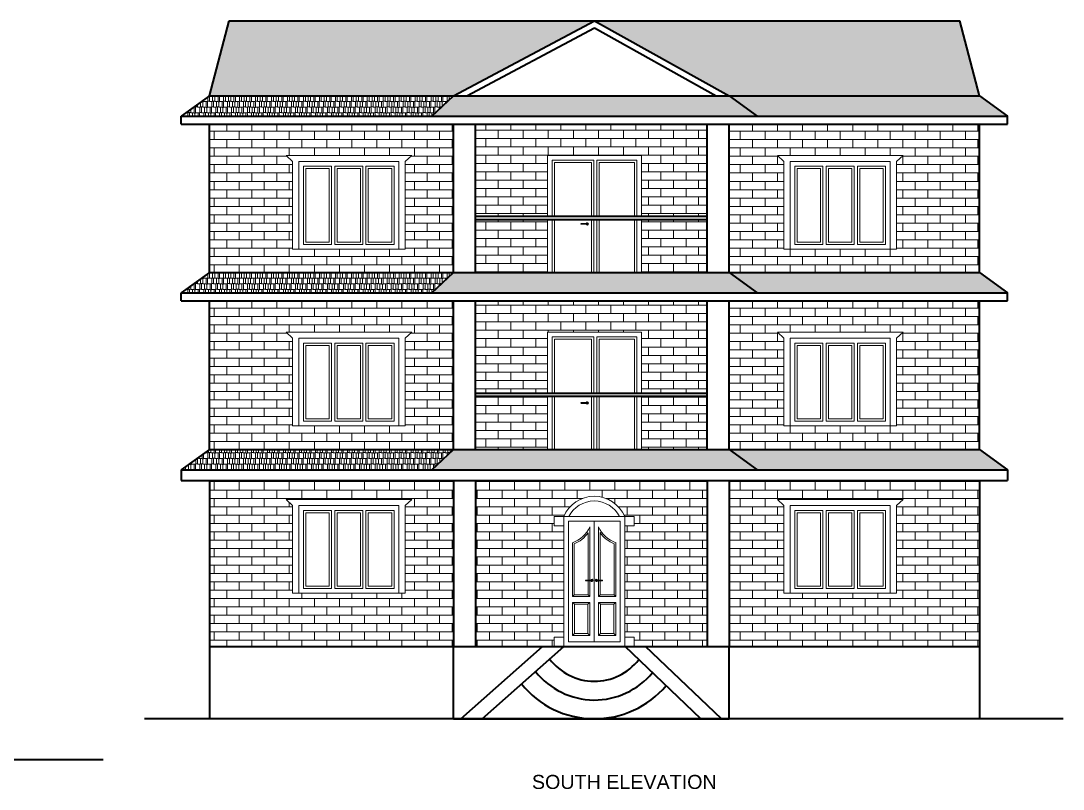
# Model space of a CAD drawing. Header units: inches. Extents: x 270915 to 273552, y 17064 to 18976.
# Drawn here: x 272391 to 273057, y 17074 to 17566 of the extents above; entities that cross this region are included whole.
import ezdxf

# ---------------------------------------------------------------- set-up
doc = ezdxf.new("R2010")
doc.units = ezdxf.units.IN
doc.header["$MEASUREMENT"] = 0
for name, color, linetype, lineweight in [('Hatch', 9, 'Continuous', 9), ('TEXT', 255, 'Continuous', 35), ('Walls', 11, 'Continuous', 35), ('Windows', 151, 'Continuous', 15)]:
    doc.layers.add(name, color=color, linetype=linetype, lineweight=lineweight)
doc.styles.get("Standard").update_dxf_attribs({"font": 'arial.ttf'})
pattern_1 = [(0, (24266.5, 650.1), (0, 5.334), []), (90, (24266.5, 650.1), (-8, 5.334), [5.334, -5.334])]
pattern_2 = [(0, (24266.5, 650.1), (7.65, 3.6), [1.8, -1.5, 2.1, -0.9, 2.7, -1.2]), (0, (24268.3, 650.25), (7.65, 3.6), [1.5, -5.7, 1.2, -1.8]), (0, (24271.9, 649.875), (7.65, 3.6), [0.9, -9.3]), (90, (24266.5, 650.1), (-2.55, 3.6), [3.45, -10.95]), (90, (24268.3, 650.1), (-2.55, 3.6), [3.375, -11.025]), (90, (24269.8, 650.1), (-2.55, 3.6), [3.15, -11.25]), (90, (24271.9, 649.875), (-2.55, 3.6), [3.45, -10.95]), (90, (24272.8, 649.875), (-2.55, 3.6), [3.45, -10.95]), (90, (24275.5, 650.1), (-2.55, 3.6), [3.3, -11.1])]
pattern_3 = [(0, (21456, 2603.1), (0, 5.334), []), (90, (21456, 2603.1), (-8, 5.334), [5.334, -5.334])]
pattern_4 = [(0, (24266.5, 763.1), (7.65, 3.6), [1.8, -1.5, 2.1, -0.9, 2.7, -1.2]), (0, (24268.3, 763.25), (7.65, 3.6), [1.5, -5.7, 1.2, -1.8]), (0, (24271.9, 762.875), (7.65, 3.6), [0.9, -9.3]), (90, (24266.5, 763.1), (-2.55, 3.6), [3.45, -10.95]), (90, (24268.3, 763.1), (-2.55, 3.6), [3.375, -11.025]), (90, (24269.8, 763.1), (-2.55, 3.6), [3.15, -11.25]), (90, (24271.9, 762.875), (-2.55, 3.6), [3.45, -10.95]), (90, (24272.8, 762.875), (-2.55, 3.6), [3.45, -10.95]), (90, (24275.5, 763.1), (-2.55, 3.6), [3.3, -11.1])]
pattern_5 = [(0, (24266.5, 537.1), (0, 5.334), []), (90, (24266.5, 537.1), (-8, 5.334), [5.334, -5.334])]

msp = doc.modelspace()

# ---------------------------------------------------------------- hatches: boundary and pattern name
at = {"layer": 'Hatch', "transparency": 33554687}
h = msp.add_hatch(dxfattribs=at)
h.set_pattern_fill('AR-RSHKE', color=256, scale=0.3)
h.set_pattern_definition(pattern_2)
h.paths.add_polyline_path([(272757.5, 17565.5), (272524, 17565.5), (272511.5, 17517.5), (272667.5, 17517.5)])
h.paths.add_polyline_path([(273003.5, 17517.5), (272991, 17565.5), (272757.5, 17565.5), (272843.5, 17517.5)])
h = msp.add_hatch(dxfattribs=at)
h.set_pattern_fill('AR-RSHKE', color=256, scale=0.3)
h.set_pattern_definition(pattern_4)
h.paths.add_polyline_path([(272511.5, 17517.5), (272493.5, 17504.5), (272653.5, 17504.5), (272667.5, 17517.5)])
h = msp.add_hatch(dxfattribs=at)
h.set_pattern_fill('AR-RSHKE', color=256, scale=0.3)
h.set_pattern_definition(pattern_4)
h.paths.add_polyline_path([(272861.5, 17504.5), (272843.5, 17517.5), (272667.5, 17517.5), (272653.5, 17504.5)])
h = msp.add_hatch(dxfattribs=at)
h.set_pattern_fill('AR-RSHKE', color=256, scale=0.3)
h.set_pattern_definition(pattern_4)
h.paths.add_polyline_path([(272843.5, 17517.5), (272861.5, 17504.5), (273021.5, 17504.5), (273003.5, 17517.5)])
h = msp.add_hatch(dxfattribs=at)
h.set_pattern_fill('AR-BRSTD', color=256, scale=2)
h.set_pattern_definition(pattern_1)
h.paths.add_polyline_path([(272511.5, 17404.5), (272667.5, 17404.5), (272667.5, 17499.5), (272511.5, 17499.5)])
h.paths.add_polyline_path([(272560.5, 17479.5), (272640.85, 17479.5), (272636.5, 17475.5), (272636.5, 17419.5), (272564.5, 17419.5), (272564.5, 17475.5)], flags=16)
h.paths.add_polyline_path([(272571.5, 17472.5), (272589.5, 17472.5), (272589.5, 17422.5), (272571.5, 17422.5)], flags=0)
h.paths.add_polyline_path([(272573, 17471), (272588, 17471), (272588, 17424), (272573, 17424)], flags=0)
h.paths.add_polyline_path([(272591.5, 17472.5), (272609.5, 17472.5), (272609.5, 17422.5), (272591.5, 17422.5)], flags=0)
h.paths.add_polyline_path([(272593, 17471), (272608, 17471), (272608, 17424), (272593, 17424)], flags=0)
h.paths.add_polyline_path([(272611.5, 17472.5), (272629.5, 17472.5), (272629.5, 17422.5), (272611.5, 17422.5)], flags=0)
h.paths.add_polyline_path([(272613, 17471), (272628, 17471), (272628, 17424), (272613, 17424)], flags=0)
h = msp.add_hatch(dxfattribs=at)
h.set_pattern_fill('AR-BRSTD', color=256, scale=2)
h.set_pattern_definition(pattern_3)
h.paths.add_polyline_path([(272681.5, 17438.5), (272681.5, 17404.5), (272727.5, 17404.5), (272727.5, 17438.5)])
h.paths.add_polyline_path([(272829.5, 17404.5), (272829.5, 17438.5), (272787.5, 17438.5), (272787.5, 17404.5)])
h.paths.add_polyline_path([(272829.5, 17499.5), (272681.5, 17499.5), (272681.5, 17440.5), (272727.5, 17440.5), (272727.5, 17479.5), (272787.5, 17479.5), (272787.5, 17440.5), (272829.5, 17440.5)])
h = msp.add_hatch(dxfattribs=at)
h.set_pattern_fill('AR-BRSTD', color=256, scale=2)
h.set_pattern_definition(pattern_1)
h.paths.add_polyline_path([(272843.5, 17499.5), (273003.5, 17499.5), (273003.5, 17404.5), (272843.5, 17404.5)])
h.paths.add_polyline_path([(272954.5, 17479.5), (272874.15, 17479.5), (272878.5, 17475.5), (272878.5, 17419.5), (272950.5, 17419.5), (272950.5, 17475.5)], flags=16)
h.paths.add_polyline_path([(272946.5, 17475.5), (272882.5, 17475.5), (272882.5, 17419.5), (272946.5, 17419.5)], flags=0)
h.paths.add_polyline_path([(272943.5, 17472.5), (272925.5, 17472.5), (272925.5, 17422.5), (272943.5, 17422.5)], flags=0)
h.paths.add_polyline_path([(272942, 17471), (272927, 17471), (272927, 17424), (272942, 17424)], flags=0)
h.paths.add_polyline_path([(272923.5, 17472.5), (272905.5, 17472.5), (272905.5, 17422.5), (272923.5, 17422.5)], flags=0)
h.paths.add_polyline_path([(272922, 17471), (272907, 17471), (272907, 17424), (272922, 17424)], flags=0)
h.paths.add_polyline_path([(272903.5, 17472.5), (272885.5, 17472.5), (272885.5, 17422.5), (272903.5, 17422.5)], flags=0)
h.paths.add_polyline_path([(272902, 17471), (272887, 17471), (272887, 17424), (272902, 17424)], flags=0)
h = msp.add_hatch(dxfattribs=at)
h.set_pattern_fill('AR-RSHKE', color=256, scale=0.3)
h.set_pattern_definition(pattern_2)
h.paths.add_polyline_path([(272667.5, 17404.5), (272511.5, 17404.5), (272493.5, 17391.5), (272653.5, 17391.5)])
h = msp.add_hatch(dxfattribs=at)
h.set_pattern_fill('AR-RSHKE', color=256, scale=0.3)
h.set_pattern_definition(pattern_2)
h.paths.add_polyline_path([(272843.5, 17404.5), (272667.5, 17404.5), (272653.5, 17391.5), (272861.5, 17391.5)])
h = msp.add_hatch(dxfattribs=at)
h.set_pattern_fill('AR-RSHKE', color=256, scale=0.3)
h.set_pattern_definition(pattern_2)
h.paths.add_polyline_path([(273003.5, 17404.5), (272843.5, 17404.5), (272861.5, 17391.5), (273021.5, 17391.5)])
h = msp.add_hatch(dxfattribs=at)
h.set_pattern_fill('AR-BRSTD', color=256, scale=2)
h.set_pattern_definition(pattern_5)
h.paths.add_polyline_path([(272667.5, 17386.5), (272511.5, 17386.5), (272511.5, 17291.5), (272667.5, 17291.5)])
h.paths.add_polyline_path([(272560.5, 17366.5), (272640.85, 17366.5), (272636.5, 17362.5), (272636.5, 17306.5), (272564.5, 17306.5), (272564.5, 17362.5)], flags=16)
h.paths.add_polyline_path([(272568.5, 17362.5), (272632.5, 17362.5), (272632.5, 17306.5), (272568.5, 17306.5)], flags=0)
h.paths.add_polyline_path([(272571.5, 17359.5), (272589.5, 17359.5), (272589.5, 17309.5), (272571.5, 17309.5)], flags=0)
h.paths.add_polyline_path([(272573, 17358), (272588, 17358), (272588, 17311), (272573, 17311)], flags=0)
h.paths.add_polyline_path([(272591.5, 17359.5), (272609.5, 17359.5), (272609.5, 17309.5), (272591.5, 17309.5)], flags=0)
h.paths.add_polyline_path([(272593, 17358), (272608, 17358), (272608, 17311), (272593, 17311)], flags=0)
h.paths.add_polyline_path([(272611.5, 17359.5), (272629.5, 17359.5), (272629.5, 17309.5), (272611.5, 17309.5)], flags=0)
h.paths.add_polyline_path([(272613, 17358), (272628, 17358), (272628, 17311), (272613, 17311)], flags=0)
h = msp.add_hatch(dxfattribs=at)
h.set_pattern_fill('AR-BRSTD', color=256, scale=2)
h.set_pattern_definition(pattern_3)
h.paths.add_polyline_path([(272829.5, 17386.5), (272681.5, 17386.5), (272681.5, 17327.5), (272727.5, 17327.5), (272727.5, 17366.5), (272787.5, 17366.5), (272787.5, 17327.5), (272829.5, 17327.5)])
h.paths.add_polyline_path([(272787.5, 17291.5), (272829.5, 17291.5), (272829.5, 17325.5), (272787.5, 17325.5)])
h.paths.add_polyline_path([(272727.5, 17291.5), (272727.5, 17325.5), (272681.5, 17325.5), (272681.5, 17291.5)])
h = msp.add_hatch(dxfattribs=at)
h.set_pattern_fill('AR-BRSTD', color=256, scale=2)
h.set_pattern_definition(pattern_5)
h.paths.add_polyline_path([(272843.5, 17386.5), (273003.5, 17386.5), (273003.5, 17291.5), (272843.5, 17291.5)])
h.paths.add_polyline_path([(272954.5, 17366.5), (272874.15, 17366.5), (272878.5, 17362.5), (272878.5, 17306.5), (272950.5, 17306.5), (272950.5, 17362.5)], flags=16)
h.paths.add_polyline_path([(272946.5, 17362.5), (272882.5, 17362.5), (272882.5, 17306.5), (272946.5, 17306.5)], flags=0)
h.paths.add_polyline_path([(272943.5, 17359.5), (272925.5, 17359.5), (272925.5, 17309.5), (272943.5, 17309.5)], flags=0)
h.paths.add_polyline_path([(272942, 17358), (272927, 17358), (272927, 17311), (272942, 17311)], flags=0)
h.paths.add_polyline_path([(272923.5, 17359.5), (272905.5, 17359.5), (272905.5, 17309.5), (272923.5, 17309.5)], flags=0)
h.paths.add_polyline_path([(272922, 17358), (272907, 17358), (272907, 17311), (272922, 17311)], flags=0)
h.paths.add_polyline_path([(272903.5, 17359.5), (272885.5, 17359.5), (272885.5, 17309.5), (272903.5, 17309.5)], flags=0)
h.paths.add_polyline_path([(272902, 17358), (272887, 17358), (272887, 17311), (272902, 17311)], flags=0)
h = msp.add_hatch(dxfattribs=at)
h.set_pattern_fill('AR-RSHKE', color=256, scale=0.3)
h.set_pattern_definition(pattern_2)
h.paths.add_polyline_path([(272511.5, 17291.5), (272493.5, 17278.5), (272653.5, 17278.5), (272667.5, 17291.5)])
h = msp.add_hatch(dxfattribs=at)
h.set_pattern_fill('AR-RSHKE', color=256, scale=0.3)
h.set_pattern_definition(pattern_2)
h.paths.add_polyline_path([(272861.5, 17278.5), (272843.5, 17291.5), (272667.5, 17291.5), (272653.5, 17278.5)])
h = msp.add_hatch(dxfattribs=at)
h.set_pattern_fill('AR-RSHKE', color=256, scale=0.3)
h.set_pattern_definition(pattern_2)
h.paths.add_polyline_path([(272843.5, 17291.5), (272861.5, 17278.5), (273021.5, 17278.5), (273003.5, 17291.5)])
h = msp.add_hatch(dxfattribs=at)
h.set_pattern_fill('AR-BRSTD', color=256, scale=2)
h.set_pattern_definition(pattern_1)
h.paths.add_polyline_path([(272667.5, 17271.5), (272511.5, 17271.5), (272511.5, 17165.5), (272667.5, 17165.5)])
h.paths.add_polyline_path([(272564.5, 17199.5), (272564.5, 17255.5), (272560.5, 17259.5), (272640.85, 17259.5), (272636.5, 17255.5), (272636.5, 17199.5)], flags=16)
h = msp.add_hatch(dxfattribs=at)
h.set_pattern_fill('AR-BRSTD', color=256, scale=2)
h.set_pattern_definition(pattern_1)
h.paths.add_polyline_path([(272737.83, 17242.5), (272731.83, 17242.5), (272731.83, 17248.5), (272737.83, 17248.5, -0.666667), (272776.83, 17248.5), (272782.83, 17248.5), (272782.83, 17242.5), (272776.83, 17242.5), (272776.83, 17171.5), (272782.83, 17171.5), (272782.83, 17165.5), (272829.5, 17165.5), (272829.5, 17271.5), (272681.5, 17271.5), (272681.5, 17165.5), (272731.83, 17165.5), (272731.83, 17171.5), (272737.83, 17171.5)])
h = msp.add_hatch(dxfattribs=at)
h.set_pattern_fill('AR-BRSTD', color=256, scale=2)
h.set_pattern_definition(pattern_1)
edge = h.paths.add_edge_path()
edge.add_arc((272757.33, 17240.38), 21.12, 31.77785, 148.22215)
edge.add_line((272739.38, 17251.5), (272727.5, 17251.5))
edge.add_line((272727.5, 17251.5), (272727.5, 17176.5))
edge.add_line((272727.5, 17176.5), (272681.5, 17176.5))
edge.add_line((272681.5, 17176.5), (272681.5, 17271.5))
edge.add_line((272681.5, 17271.5), (272829.5, 17271.5))
edge.add_line((272829.5, 17271.5), (272829.5, 17176.5))
edge.add_line((272829.5, 17176.5), (272787.5, 17176.5))
edge.add_line((272787.5, 17176.5), (272787.5, 17251.5))
edge.add_line((272787.5, 17251.5), (272775.29, 17251.5))
h = msp.add_hatch(dxfattribs=at)
h.set_pattern_fill('AR-BRSTD', color=256, scale=2)
h.set_pattern_definition(pattern_1)
h.paths.add_polyline_path([(272843.5, 17271.5), (273003.17, 17271.5), (273003.17, 17165.5), (272843.5, 17165.5)])
h.paths.add_polyline_path([(272950.5, 17199.5), (272950.5, 17255.5), (272954.85, 17259.5), (272873.81, 17259.5), (272878.17, 17255.5), (272878.17, 17199.5)], flags=16)

# ---------------------------------------------------------------- linework, layer by layer
at = {"layer": 'Walls'}
for p, q in [((272511.5, 17517.5), (272524, 17565.5)), ((272524, 17565.5), (272991, 17565.5)), ((272667.5, 17517.5), (272757.5, 17565.5)), ((272757.5, 17565.5), (272843.5, 17517.5)), ((273003.5, 17517.5), (272991, 17565.5)), ((272676, 17517.5), (272757.46, 17560.94)), ((272757.46, 17560.94), (272835.29, 17517.5)), ((272511.5, 17517.5), (272493.5, 17504.5)), ((272511.5, 17517.5), (273003.5, 17517.5)), ((272653.5, 17504.5), (272667.5, 17517.5)), ((272843.5, 17517.5), (272861.5, 17504.5)), ((273003.5, 17517.5), (273021.5, 17504.5)), ((272493.5, 17504.5), (273021.5, 17504.5)), ((272493.5, 17499.5), (272493.5, 17504.5)), ((273021.5, 17499.5), (273021.5, 17504.5)), ((272493.5, 17499.5), (273021.5, 17499.5)), ((272511.5, 17404.5), (272511.5, 17499.5)), ((272667.5, 17404.5), (272667.5, 17499.5)), ((272681.5, 17404.5), (272681.5, 17499.5)), ((272829.5, 17404.5), (272829.5, 17499.5)), ((272843.5, 17404.5), (272843.5, 17499.5)), ((273003.5, 17404.5), (273003.5, 17499.5)), ((272681.5, 17440.5), (272829.5, 17440.5)), ((272681.5, 17438.5), (272829.5, 17438.5)), ((272511.5, 17404.5), (272493.5, 17391.5)), ((272511.5, 17404.5), (273003.5, 17404.5)), ((272653.5, 17391.5), (272667.5, 17404.5)), ((272843.5, 17404.5), (272861.5, 17391.5)), ((273003.5, 17404.5), (273021.5, 17391.5)), ((272493.5, 17391.5), (273021.5, 17391.5)), ((272493.5, 17386.5), (272493.5, 17391.5)), ((273021.5, 17386.5), (273021.5, 17391.5)), ((272493.5, 17386.5), (273021.5, 17386.5)), ((272511.5, 17291.5), (272511.5, 17386.5)), ((272667.5, 17291.5), (272667.5, 17386.5)), ((272681.5, 17291.5), (272681.5, 17386.5)), ((272829.5, 17291.5), (272829.5, 17386.5)), ((272843.5, 17291.5), (272843.5, 17386.5)), ((273003.5, 17291.5), (273003.5, 17386.5)), ((272681.5, 17327.5), (272829.5, 17327.5)), ((272681.5, 17325.5), (272829.5, 17325.5)), ((272511.5, 17291.5), (272493.5, 17278.5)), ((272511.5, 17291.5), (273003.5, 17291.5)), ((272653.5, 17278.5), (272667.5, 17291.5)), ((272843.5, 17291.5), (272861.5, 17278.5)), ((273003.5, 17291.5), (273021.5, 17278.5)), ((272493.5, 17278.5), (273021.5, 17278.5)), ((272493.5, 17278.5), (272493.5, 17271.5)), ((273021.5, 17278.5), (273021.5, 17271.5)), ((272493.5, 17271.5), (273021.5, 17271.5)), ((272511.5, 17271.5), (272511.5, 17119.24)), ((272667.5, 17271.5), (272667.5, 17165.5)), ((272681.5, 17271.5), (272681.5, 17165.5)), ((272829.5, 17271.5), (272829.5, 17165.5)), ((272843.5, 17271.5), (272843.5, 17165.5)), ((273003.5, 17271.5), (273003.5, 17119.24)), ((272511.5, 17165.5), (273003.5, 17165.5)), ((272667.5, 17119.24), (272667.5, 17165.5)), ((272672.16, 17119.24), (272724.28, 17165.5)), ((272685.72, 17119.24), (272737.83, 17165.5)), ((272825.58, 17119.24), (272777.17, 17165.5)), ((272838.61, 17119.24), (272790.19, 17165.5)), ((272843.5, 17119.24), (272843.5, 17165.5)), ((273057, 17119.24), (272470, 17119.24)), ((272667.5, 17119.24), (272843.5, 17119.24)), ((271799.5, 17093.24), (272443.5, 17093.24))]:
    msp.add_line(p, q, dxfattribs=at)
for radius, start, end in [(35.98, 217.14065, 322.151), (47.98, 218.25526, 320.68588), (59.98, 218.92325, 319.80843)]:
    msp.add_arc((272757.5, 17179.22), radius, start, end, dxfattribs=at)
at = {"layer": 'Windows'}
for p, q in [((272640.85, 17479.5), (272560.5, 17479.5)), ((272564.5, 17475.5), (272560.5, 17479.5)), ((272636.5, 17475.5), (272640.85, 17479.5)), ((272954.85, 17479.5), (272874.5, 17479.5)), ((272878.5, 17475.5), (272874.5, 17479.5)), ((272950.5, 17475.5), (272954.85, 17479.5)), ((272564.5, 17475.5), (272564.5, 17419.5)), ((272571.5, 17472.5), (272571.5, 17422.5)), ((272571.5, 17472.5), (272589.5, 17472.5)), ((272589.5, 17422.5), (272589.5, 17472.5)), ((272591.5, 17422.5), (272591.5, 17472.5)), ((272591.5, 17472.5), (272609.5, 17472.5)), ((272609.5, 17422.5), (272609.5, 17472.5)), ((272611.5, 17422.5), (272611.5, 17472.5)), ((272611.5, 17472.5), (272629.5, 17472.5)), ((272629.5, 17422.5), (272629.5, 17472.5)), ((272636.5, 17419.5), (272636.5, 17475.5)), ((272730.5, 17476.5), (272730.5, 17440.5)), ((272730.5, 17476.5), (272757.15, 17476.5)), ((272757.15, 17440.5), (272757.15, 17476.5)), ((272759, 17440.5), (272759, 17476.5)), ((272759, 17476.5), (272784.5, 17476.5)), ((272784.5, 17440.5), (272784.5, 17476.5)), ((272878.5, 17475.5), (272878.5, 17419.5)), ((272885.5, 17472.5), (272885.5, 17422.5)), ((272885.5, 17472.5), (272903.5, 17472.5)), ((272903.5, 17422.5), (272903.5, 17472.5)), ((272905.5, 17422.5), (272905.5, 17472.5)), ((272905.5, 17472.5), (272923.5, 17472.5)), ((272923.5, 17422.5), (272923.5, 17472.5)), ((272925.5, 17422.5), (272925.5, 17472.5)), ((272925.5, 17472.5), (272943.5, 17472.5)), ((272943.5, 17422.5), (272943.5, 17472.5)), ((272950.5, 17419.5), (272950.5, 17475.5)), ((272730.5, 17438.5), (272730.5, 17404.5)), ((272757.15, 17404.5), (272757.15, 17438.5)), ((272759, 17404.5), (272759, 17438.5)), ((272784.5, 17404.5), (272784.5, 17438.5)), ((272752.87, 17435.93), (272749.11, 17435.93)), ((272752.87, 17435.43), (272749.11, 17435.43)), ((272750.26, 17435.43), (272750.26, 17435.3)), ((272564.5, 17419.5), (272636.5, 17419.5)), ((272571.5, 17422.5), (272589.5, 17422.5)), ((272591.5, 17422.5), (272609.5, 17422.5)), ((272611.5, 17422.5), (272629.5, 17422.5)), ((272878.5, 17419.5), (272950.5, 17419.5)), ((272885.5, 17422.5), (272903.5, 17422.5)), ((272905.5, 17422.5), (272923.5, 17422.5)), ((272925.5, 17422.5), (272943.5, 17422.5)), ((272640.85, 17366.5), (272560.5, 17366.5)), ((272564.5, 17362.5), (272560.5, 17366.5)), ((272636.5, 17362.5), (272640.85, 17366.5)), ((272954.85, 17366.5), (272874.5, 17366.5)), ((272878.5, 17362.5), (272874.5, 17366.5)), ((272950.5, 17362.5), (272954.85, 17366.5)), ((272564.5, 17362.5), (272564.5, 17306.5)), ((272571.5, 17359.5), (272571.5, 17309.5)), ((272571.5, 17359.5), (272589.5, 17359.5)), ((272589.5, 17309.5), (272589.5, 17359.5)), ((272591.5, 17309.5), (272591.5, 17359.5)), ((272591.5, 17359.5), (272609.5, 17359.5)), ((272609.5, 17309.5), (272609.5, 17359.5)), ((272611.5, 17309.5), (272611.5, 17359.5)), ((272611.5, 17359.5), (272629.5, 17359.5)), ((272629.5, 17309.5), (272629.5, 17359.5)), ((272636.5, 17306.5), (272636.5, 17362.5)), ((272730.5, 17363.5), (272730.5, 17327.5)), ((272730.5, 17363.5), (272757.15, 17363.5)), ((272757.15, 17327.5), (272757.15, 17363.5)), ((272759, 17327.5), (272759, 17363.5)), ((272759, 17363.5), (272784.5, 17363.5)), ((272784.5, 17327.5), (272784.5, 17363.5)), ((272878.5, 17362.5), (272878.5, 17306.5)), ((272885.5, 17359.5), (272885.5, 17309.5)), ((272885.5, 17359.5), (272903.5, 17359.5)), ((272903.5, 17309.5), (272903.5, 17359.5)), ((272905.5, 17309.5), (272905.5, 17359.5)), ((272905.5, 17359.5), (272923.5, 17359.5)), ((272923.5, 17309.5), (272923.5, 17359.5)), ((272925.5, 17309.5), (272925.5, 17359.5)), ((272925.5, 17359.5), (272943.5, 17359.5)), ((272943.5, 17309.5), (272943.5, 17359.5)), ((272950.5, 17306.5), (272950.5, 17362.5)), ((272730.5, 17325.5), (272730.5, 17291.5)), ((272757.15, 17291.5), (272757.15, 17325.5)), ((272759, 17291.5), (272759, 17325.5)), ((272784.5, 17291.5), (272784.5, 17325.5)), ((272752.87, 17321.43), (272749.11, 17321.43)), ((272752.87, 17320.93), (272749.11, 17320.93)), ((272750.26, 17320.93), (272750.26, 17320.8)), ((272564.5, 17306.5), (272636.5, 17306.5)), ((272571.5, 17309.5), (272589.5, 17309.5)), ((272591.5, 17309.5), (272609.5, 17309.5)), ((272611.5, 17309.5), (272629.5, 17309.5)), ((272878.5, 17306.5), (272950.5, 17306.5)), ((272885.5, 17309.5), (272903.5, 17309.5)), ((272905.5, 17309.5), (272923.5, 17309.5)), ((272925.5, 17309.5), (272943.5, 17309.5)), ((272640.85, 17259.5), (272560.5, 17259.5)), ((272564.5, 17255.5), (272560.5, 17259.5)), ((272636.5, 17255.5), (272640.85, 17259.5)), ((272954.85, 17259.5), (272874.5, 17259.5)), ((272878.5, 17255.5), (272874.5, 17259.5)), ((272950.5, 17255.5), (272954.85, 17259.5)), ((272564.5, 17255.5), (272564.5, 17199.5)), ((272571.5, 17252.5), (272571.5, 17202.5)), ((272571.5, 17252.5), (272589.5, 17252.5)), ((272589.5, 17202.5), (272589.5, 17252.5)), ((272591.5, 17202.5), (272591.5, 17252.5)), ((272591.5, 17252.5), (272609.5, 17252.5)), ((272609.5, 17202.5), (272609.5, 17252.5)), ((272611.5, 17202.5), (272611.5, 17252.5)), ((272611.5, 17252.5), (272629.5, 17252.5)), ((272629.5, 17202.5), (272629.5, 17252.5)), ((272636.5, 17199.5), (272636.5, 17255.5)), ((272878.5, 17255.5), (272878.5, 17199.5)), ((272885.5, 17252.5), (272885.5, 17202.5)), ((272885.5, 17252.5), (272903.5, 17252.5)), ((272903.5, 17202.5), (272903.5, 17252.5)), ((272905.5, 17202.5), (272905.5, 17252.5)), ((272905.5, 17252.5), (272923.5, 17252.5)), ((272923.5, 17202.5), (272923.5, 17252.5)), ((272925.5, 17202.5), (272925.5, 17252.5)), ((272925.5, 17252.5), (272943.5, 17252.5)), ((272943.5, 17202.5), (272943.5, 17252.5)), ((272950.5, 17199.5), (272950.5, 17255.5)), ((272731.83, 17248.5), (272782.83, 17248.5)), ((272731.83, 17248.5), (272731.83, 17242.5)), ((272737.83, 17165.5), (272737.83, 17248.5)), ((272740.83, 17245.5), (272773.83, 17245.5)), ((272740.83, 17168.5), (272740.83, 17245.5)), ((272757.33, 17245.5), (272757.33, 17168.5)), ((272773.83, 17245.5), (272773.83, 17168.5)), ((272776.83, 17248.5), (272776.83, 17165.5)), ((272782.83, 17248.5), (272782.83, 17242.5)), ((272731.83, 17242.5), (272737.83, 17242.5)), ((272753.52, 17198.42), (272753.52, 17238.17)), ((272754.52, 17197.42), (272754.52, 17242.02)), ((272760.05, 17197.42), (272760.05, 17242.02)), ((272761.05, 17198.42), (272761.05, 17238.32)), ((272776.83, 17242.5), (272782.83, 17242.5)), ((272743.43, 17197.42), (272743.43, 17231.84)), ((272744.43, 17198.42), (272744.43, 17231.13)), ((272770.13, 17198.42), (272770.13, 17231.17)), ((272771.13, 17197.42), (272771.13, 17231.87)), ((272755.87, 17207.93), (272752.11, 17207.93)), ((272755.87, 17207.43), (272752.11, 17207.43)), ((272753.26, 17207.43), (272753.26, 17207.3)), ((272758.69, 17207.93), (272762.45, 17207.93)), ((272758.69, 17207.43), (272762.45, 17207.43)), ((272761.3, 17207.43), (272761.3, 17207.3)), ((272564.5, 17199.5), (272636.5, 17199.5)), ((272571.5, 17202.5), (272589.5, 17202.5)), ((272591.5, 17202.5), (272609.5, 17202.5)), ((272611.5, 17202.5), (272629.5, 17202.5)), ((272744.43, 17198.42), (272743.43, 17197.42)), ((272754.52, 17197.42), (272743.43, 17197.42)), ((272753.52, 17198.42), (272744.43, 17198.42)), ((272753.52, 17198.42), (272754.52, 17197.42)), ((272761.05, 17198.42), (272760.05, 17197.42)), ((272760.05, 17197.42), (272771.13, 17197.42)), ((272761.05, 17198.42), (272770.13, 17198.42)), ((272770.13, 17198.42), (272771.13, 17197.42)), ((272878.5, 17199.5), (272950.5, 17199.5)), ((272885.5, 17202.5), (272903.5, 17202.5)), ((272905.5, 17202.5), (272923.5, 17202.5)), ((272925.5, 17202.5), (272943.5, 17202.5)), ((272754.52, 17193.69), (272743.43, 17193.69)), ((272743.43, 17193.69), (272743.43, 17172.52)), ((272743.43, 17193.69), (272744.69, 17192.44)), ((272753.26, 17192.44), (272744.69, 17192.44)), ((272744.69, 17192.44), (272744.69, 17173.77)), ((272754.52, 17193.69), (272753.26, 17192.44)), ((272753.26, 17192.44), (272753.26, 17173.77)), ((272754.52, 17193.69), (272754.52, 17172.52)), ((272760.05, 17193.69), (272771.13, 17193.69)), ((272760.05, 17193.69), (272761.3, 17192.44)), ((272760.05, 17193.69), (272760.05, 17172.52)), ((272761.3, 17192.44), (272769.88, 17192.44)), ((272761.3, 17192.44), (272761.3, 17173.77)), ((272771.13, 17193.69), (272769.88, 17192.44)), ((272769.88, 17192.44), (272769.88, 17173.77)), ((272771.13, 17193.69), (272771.13, 17172.52)), ((272737.83, 17171.5), (272731.83, 17171.5)), ((272731.83, 17171.5), (272731.83, 17165.5)), ((272744.69, 17173.77), (272743.43, 17172.52)), ((272754.52, 17172.52), (272743.43, 17172.52)), ((272753.26, 17173.77), (272744.69, 17173.77)), ((272754.52, 17172.52), (272753.26, 17173.77)), ((272760.05, 17172.52), (272761.3, 17173.77)), ((272760.05, 17172.52), (272771.13, 17172.52)), ((272761.3, 17173.77), (272769.88, 17173.77)), ((272769.88, 17173.77), (272771.13, 17172.52)), ((272782.83, 17171.5), (272776.83, 17171.5)), ((272782.83, 17171.5), (272782.83, 17165.5)), ((272782.83, 17165.5), (272731.83, 17165.5)), ((272740.83, 17168.5), (272773.83, 17168.5))]:
    msp.add_line(p, q, dxfattribs=at)
for points in [[(272560.5, 17479.5), (272640.85, 17479.5), (272636.5, 17475.5), (272636.5, 17419.5), (272564.5, 17419.5), (272564.5, 17475.5)], [(272874.5, 17479.5), (272954.85, 17479.5), (272950.5, 17475.5), (272950.5, 17419.5), (272878.5, 17419.5), (272878.5, 17475.5)], [(272568.5, 17419.5), (272632.5, 17419.5), (272632.5, 17475.5), (272568.5, 17475.5)], [(272588, 17424), (272573, 17424), (272573, 17471), (272588, 17471)], [(272608, 17424), (272593, 17424), (272593, 17471), (272608, 17471)], [(272628, 17424), (272613, 17424), (272613, 17471), (272628, 17471)], [(272882.5, 17419.5), (272946.5, 17419.5), (272946.5, 17475.5), (272882.5, 17475.5)], [(272902, 17424), (272887, 17424), (272887, 17471), (272902, 17471)], [(272922, 17424), (272907, 17424), (272907, 17471), (272922, 17471)], [(272942, 17424), (272927, 17424), (272927, 17471), (272942, 17471)], [(272560.5, 17366.5), (272640.85, 17366.5), (272636.5, 17362.5), (272636.5, 17306.5), (272564.5, 17306.5), (272564.5, 17362.5)], [(272874.5, 17366.5), (272954.85, 17366.5), (272950.5, 17362.5), (272950.5, 17306.5), (272878.5, 17306.5), (272878.5, 17362.5)], [(272568.5, 17306.5), (272632.5, 17306.5), (272632.5, 17362.5), (272568.5, 17362.5)], [(272588, 17311), (272573, 17311), (272573, 17358), (272588, 17358)], [(272608, 17311), (272593, 17311), (272593, 17358), (272608, 17358)], [(272628, 17311), (272613, 17311), (272613, 17358), (272628, 17358)], [(272882.5, 17306.5), (272946.5, 17306.5), (272946.5, 17362.5), (272882.5, 17362.5)], [(272902, 17311), (272887, 17311), (272887, 17358), (272902, 17358)], [(272922, 17311), (272907, 17311), (272907, 17358), (272922, 17358)], [(272942, 17311), (272927, 17311), (272927, 17358), (272942, 17358)], [(272568.5, 17199.5), (272632.5, 17199.5), (272632.5, 17255.5), (272568.5, 17255.5)], [(272588, 17204), (272573, 17204), (272573, 17251), (272588, 17251)], [(272608, 17204), (272593, 17204), (272593, 17251), (272608, 17251)], [(272628, 17204), (272613, 17204), (272613, 17251), (272628, 17251)], [(272882.5, 17199.5), (272946.5, 17199.5), (272946.5, 17255.5), (272882.5, 17255.5)], [(272902, 17204), (272887, 17204), (272887, 17251), (272902, 17251)], [(272922, 17204), (272907, 17204), (272907, 17251), (272922, 17251)], [(272942, 17204), (272927, 17204), (272927, 17251), (272942, 17251)]]:
    msp.add_lwpolyline(points, close=True, dxfattribs=at)
for points in [[(272787.5, 17440.5), (272787.5, 17479.5), (272727.5, 17479.5), (272727.5, 17440.5)], [(272732, 17440.5), (272732, 17475), (272755.65, 17475), (272755.65, 17440.5)], [(272760.5, 17440.5), (272760.5, 17475), (272783, 17475), (272783, 17440.5)], [(272727.5, 17438.5), (272727.5, 17404.5)], [(272732, 17404.5), (272732, 17438.5)], [(272755.65, 17438.5), (272755.65, 17404.5)], [(272760.5, 17404.5), (272760.5, 17438.5)], [(272783, 17438.5), (272783, 17404.5)], [(272787.5, 17404.5), (272787.5, 17438.5)], [(272787.5, 17327.5), (272787.5, 17366.5), (272727.5, 17366.5), (272727.5, 17327.5)], [(272732, 17327.5), (272732, 17362), (272755.65, 17362), (272755.65, 17327.5)], [(272760.5, 17327.5), (272760.5, 17362), (272783, 17362), (272783, 17327.5)], [(272727.5, 17325.5), (272727.5, 17291.5)], [(272732, 17291.5), (272732, 17325.5)], [(272755.65, 17325.5), (272755.65, 17291.5)], [(272760.5, 17291.5), (272760.5, 17325.5)], [(272783, 17325.5), (272783, 17291.5)], [(272787.5, 17291.5), (272787.5, 17325.5)]]:
    msp.add_lwpolyline(points, dxfattribs=at)
for centre, radius, start, end in [((272749.11, 17435.68), 0.251, 90, 270), ((272752.87, 17435.68), 0.753, 199.47122, 160.52878), ((272752.87, 17435.68), 0.251, 270, 90), ((272749.11, 17321.18), 0.251, 90, 270), ((272752.87, 17321.18), 0.753, 199.47122, 160.52878), ((272752.87, 17321.18), 0.251, 270, 90), ((272757.33, 17240.38), 21.12, 22.61986, 157.38014), ((272757.33, 17240.38), 18.12, 26.63312, 153.36688), ((272737.66, 17249.25), 18.34, 288.34214, 336.79657), ((272737.66, 17249.25), 19.34, 290.4948, 325.0738), ((272777.01, 17249.25), 18.34, 203.20343, 251.65786), ((272777.01, 17249.25), 19.34, 214.40318, 249.18729), ((272752.11, 17207.68), 0.251, 90, 270), ((272755.87, 17207.68), 0.753, 199.47122, 160.52878), ((272755.87, 17207.68), 0.251, 270, 90), ((272758.69, 17207.68), 0.753, 19.47122, 340.52878), ((272758.69, 17207.68), 0.251, 90, 270), ((272762.45, 17207.68), 0.251, 270, 90)]:
    msp.add_arc(centre, radius, start, end, dxfattribs=at)

# ---------------------------------------------------------------- texts
at = {"layer": 'TEXT', "insert": (272653.26, 17083.36), "char_height": 9, "attachment_point": 1}
msp.add_mtext_dynamic_manual_height_columns('\\pi64.28891;SOUTH ELEVATION', width=245.0498, gutter_width=2.25, heights=[37.88], dxfattribs=at)

doc.saveas('drawing.dxf')
